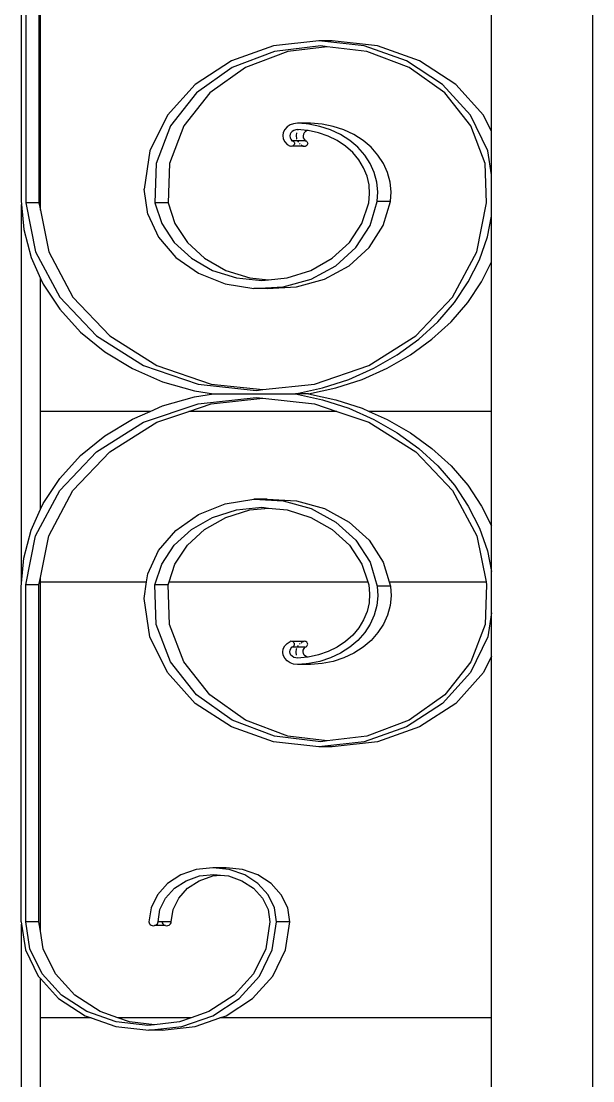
# Model space of a CAD drawing. Header units: millimetres. Extents: x 173236 to 801264, y -94969 to 615039.
# Drawn here: x 499250.6 to 499368.6, y -2182.7 to -1964 of the extents above; entities that cross this region are included whole.
import ezdxf

# ---------------------------------------------------------------- set-up
doc = ezdxf.new("R2010")
doc.units = ezdxf.units.MM
doc.header["$MEASUREMENT"] = 0
doc.layers.add('VOX-A-WALL-PATT', color=233, linetype='Continuous')

# ---------------------------------------------------------------- blocks, each defined once
blk = doc.blocks.new('STAIRCASE')
at = {"layer": 'VOX-A-WALL-PATT'}
for p, q in [((499368.6, -2542.65), (499368.6, -1767.63)), ((499250.57, -1931.9), (499250.57, -2001.06)), ((499251.51, -1931.9), (499251.51, -2001.47)), ((499254.24, -1931.9), (499254.24, -2001.47)), ((499254.55, -2002.98), (499254.55, -1934.18)), ((499347.7, -1986.73), (499347.7, -1934.18)), ((499312.04, -1968.05), (499302.7, -1969.09)), ((499321.39, -1969.09), (499312.04, -1968.05)), ((499314.78, -1968.05), (499312.04, -1968.05)), ((499324.13, -1969.09), (499314.78, -1968.05)), ((499302.7, -1969.09), (499293.99, -1972.15)), ((499302.9, -1970.23), (499294.12, -1973.55)), ((499305.64, -1970.23), (499296.86, -1973.55)), ((499312.41, -1969.09), (499302.9, -1970.23)), ((499313.78, -1969.26), (499305.64, -1970.23)), ((499313.78, -1969.26), (499312.41, -1969.09)), ((499321.93, -1970.23), (499313.78, -1969.26)), ((499330.1, -1972.15), (499321.39, -1969.09)), ((499330.7, -1973.55), (499321.93, -1970.23)), ((499332.84, -1972.15), (499324.13, -1969.09)), ((499293.99, -1972.15), (499286.51, -1977.02)), ((499337.58, -1977.02), (499330.1, -1972.15)), ((499340.32, -1977.02), (499332.84, -1972.15)), ((499294.12, -1973.55), (499286.77, -1978.8)), ((499296.86, -1973.55), (499289.51, -1978.8)), ((499338.06, -1978.8), (499330.7, -1973.55)), ((499286.51, -1977.02), (499280.77, -1983.37)), ((499343.32, -1983.37), (499337.58, -1977.02)), ((499346.06, -1983.37), (499340.32, -1977.02)), ((499286.77, -1978.8), (499281.41, -1985.57)), ((499289.51, -1978.8), (499284.15, -1985.57)), ((499343.42, -1985.57), (499338.06, -1978.8)), ((499280.77, -1983.37), (499277.16, -1990.76)), ((499346.93, -1990.76), (499343.32, -1983.37)), ((499347.7, -1986.73), (499346.06, -1983.37)), ((499281.41, -1985.57), (499278.46, -1993.33)), ((499284.15, -1985.57), (499281.2, -1993.33)), ((499304.99, -1986.33), (499304.69, -1986.95)), ((499305.47, -1985.8), (499304.99, -1986.33)), ((499306.09, -1985.4), (499305.47, -1985.8)), ((499306.82, -1985.15), (499306.09, -1985.4)), ((499307.59, -1985.06), (499306.82, -1985.15)), ((499307.27, -1986.39), (499306.88, -1986.52)), ((499307.69, -1986.36), (499307.27, -1986.39)), ((499310.33, -1985.06), (499307.59, -1985.06)), ((499309.41, -1985.2), (499307.59, -1985.06)), ((499307.72, -1986.36), (499307.64, -1986.52)), ((499307.72, -1986.36), (499307.69, -1986.36)), ((499309.6, -1986.53), (499307.72, -1986.36)), ((499309.55, -1985.15), (499309.41, -1985.2)), ((499309.95, -1985.24), (499309.41, -1985.2)), ((499310.33, -1985.06), (499309.55, -1985.15)), ((499312.25, -1985.69), (499309.95, -1985.24)), ((499312.69, -1985.24), (499310.33, -1985.06)), ((499314.46, -1986.41), (499312.25, -1985.69)), ((499314.99, -1985.69), (499312.69, -1985.24)), ((499316.52, -1987.39), (499314.46, -1986.41)), ((499317.19, -1986.41), (499314.99, -1985.69)), ((499319.26, -1987.39), (499317.19, -1986.41)), ((499346.37, -1993.33), (499343.42, -1985.57)), ((499304.69, -1986.95), (499304.59, -1987.61)), ((499304.59, -1987.61), (499304.69, -1988.27)), ((499304.69, -1988.27), (499304.99, -1988.88)), ((499306.11, -1987.33), (499306.04, -1987.68)), ((499306.04, -1987.68), (499306.08, -1988.03)), ((499306.08, -1988.03), (499306.23, -1988.36)), ((499306.28, -1987), (499306.11, -1987.33)), ((499306.23, -1988.36), (499306.48, -1988.65)), ((499306.54, -1986.73), (499306.28, -1987)), ((499306.88, -1986.52), (499306.54, -1986.73)), ((499307.42, -1987), (499307.33, -1987.61)), ((499307.33, -1987.61), (499307.43, -1988.27)), ((499307.43, -1988.27), (499307.48, -1988.36)), ((499308.85, -1987.33), (499308.78, -1987.68)), ((499308.78, -1987.68), (499308.82, -1988.03)), ((499308.82, -1988.03), (499308.97, -1988.36)), ((499309.02, -1987), (499308.85, -1987.33)), ((499308.97, -1988.36), (499309.21, -1988.65)), ((499309.28, -1986.73), (499309.02, -1987)), ((499309.6, -1986.53), (499309.28, -1986.73)), ((499309.85, -1986.56), (499309.6, -1986.53)), ((499311.95, -1987.01), (499309.85, -1986.56)), ((499313.96, -1987.71), (499311.95, -1987.01)), ((499315.83, -1988.64), (499313.96, -1987.71)), ((499318.41, -1988.6), (499316.52, -1987.39)), ((499320.08, -1990.02), (499318.41, -1988.6)), ((499321.15, -1988.6), (499319.26, -1987.39)), ((499322.81, -1990.02), (499321.15, -1988.6)), ((499347.7, -1995.73), (499347.7, -1986.73)), ((499277.16, -1990.76), (499275.93, -1998.69)), ((499304.99, -1988.88), (499305.47, -1989.41)), ((499305.47, -1989.41), (499306.09, -1989.81)), ((499306.28, -1989.84), (499306.09, -1989.81)), ((499306.47, -1989.81), (499306.28, -1989.84)), ((499306.63, -1989.76), (499306.47, -1989.81)), ((499308.83, -1989.81), (499306.47, -1989.81)), ((499306.48, -1988.65), (499306.65, -1988.71)), ((499309.21, -1988.65), (499306.48, -1988.65)), ((499306.78, -1989.66), (499306.63, -1989.76)), ((499306.65, -1988.71), (499306.79, -1988.81)), ((499306.9, -1989.54), (499306.78, -1989.66)), ((499306.79, -1988.81), (499306.91, -1988.93)), ((499306.97, -1989.39), (499306.9, -1989.54)), ((499306.91, -1988.93), (499306.98, -1989.08)), ((499307, -1989.24), (499306.97, -1989.39)), ((499306.98, -1989.08), (499307, -1989.24)), ((499307.65, -1988.71), (499307.73, -1988.88)), ((499307.73, -1988.88), (499307.78, -1988.93)), ((499308.05, -1989.24), (499308.19, -1989.39)), ((499308.41, -1989.54), (499308.6, -1989.66)), ((499308.74, -1989.76), (499308.83, -1989.81)), ((499309.01, -1989.84), (499308.83, -1989.81)), ((499309.2, -1989.82), (499309.01, -1989.84)), ((499309.37, -1989.76), (499309.2, -1989.82)), ((499309.21, -1988.65), (499309.39, -1988.71)), ((499309.52, -1989.66), (499309.37, -1989.76)), ((499309.39, -1988.71), (499309.53, -1988.81)), ((499309.64, -1989.54), (499309.52, -1989.66)), ((499309.53, -1988.81), (499309.64, -1988.93)), ((499309.64, -1988.93), (499309.71, -1989.08)), ((499309.71, -1989.39), (499309.64, -1989.54)), ((499309.71, -1989.08), (499309.74, -1989.24)), ((499309.74, -1989.24), (499309.71, -1989.39)), ((499317.53, -1989.79), (499315.83, -1988.64)), ((499319.02, -1991.12), (499317.53, -1989.79)), ((499321.5, -1991.62), (499320.08, -1990.02)), ((499324.23, -1991.62), (499322.81, -1990.02)), ((499347.7, -1995.73), (499346.93, -1990.76)), ((499320.27, -1992.62), (499319.02, -1991.12)), ((499321.27, -1994.26), (499320.27, -1992.62)), ((499322.64, -1993.38), (499321.5, -1991.62)), ((499325.38, -1993.38), (499324.23, -1991.62)), ((499278.46, -1993.33), (499278.15, -2001.47)), ((499281.2, -1993.33), (499280.89, -2001.47)), ((499321.98, -1996), (499321.27, -1994.26)), ((499323.48, -1995.25), (499322.64, -1993.38)), ((499326.22, -1995.25), (499325.38, -1993.38)), ((499346.68, -2001.47), (499346.37, -1993.33)), ((499322.41, -1997.8), (499321.98, -1996)), ((499324.01, -1997.21), (499323.48, -1995.25)), ((499324.22, -1999.2), (499324.01, -1997.21)), ((499326.75, -1997.21), (499326.22, -1995.25)), ((499326.96, -1999.2), (499326.75, -1997.21)), ((499347.7, -2004.23), (499347.7, -1995.73)), ((499276.69, -2003.79), (499275.93, -1998.69)), ((499322.52, -1999.64), (499322.41, -1997.8)), ((499324.09, -2001.21), (499324.22, -1999.2)), ((499326.83, -2001.21), (499326.96, -1999.2)), ((499250.57, -2001.06), (499250.64, -2001.86)), ((499251.51, -2001.47), (499253.54, -2011.6)), ((499254.24, -2001.47), (499251.51, -2001.47)), ((499254.24, -2001.47), (499254.55, -2002.98)), ((499280.89, -2001.47), (499278.15, -2001.47)), ((499278.15, -2001.47), (499279.58, -2005.77)), ((499280.89, -2001.47), (499282.32, -2005.77)), ((499320.91, -2005.77), (499322.34, -2001.47)), ((499322.34, -2001.47), (499322.52, -1999.64)), ((499322.6, -2006.19), (499324.09, -2001.21)), ((499326.83, -2001.21), (499324.09, -2001.21)), ((499325.34, -2006.19), (499326.83, -2001.21)), ((499344.64, -2011.6), (499346.68, -2001.47)), ((499250.64, -2079.98), (499250.64, -2001.86)), ((499250.64, -2001.86), (499251.08, -2006.98)), ((499254.55, -2002.98), (499256.28, -2011.6)), ((499276.69, -2003.79), (499278.93, -2008.58)), ((499279.58, -2005.77), (499282.15, -2009.66)), ((499282.32, -2005.77), (499284.88, -2009.66)), ((499318.34, -2009.66), (499320.91, -2005.77)), ((499346.83, -2008.48), (499347.7, -2004.23)), ((499347.7, -2013.66), (499347.7, -2004.23)), ((499251.08, -2006.98), (499252.6, -2012.77)), ((499319.69, -2010.71), (499322.6, -2006.19)), ((499322.43, -2010.71), (499325.34, -2006.19)), ((499278.93, -2008.58), (499282.49, -2012.74)), ((499282.15, -2009.66), (499285.71, -2012.94)), ((499284.88, -2009.66), (499288.45, -2012.94)), ((499314.77, -2012.94), (499318.34, -2009.66)), ((499345.18, -2013.22), (499346.83, -2008.48)), ((499253.54, -2011.6), (499258.52, -2020.96)), ((499256.28, -2011.6), (499261.26, -2020.96)), ((499315.55, -2014.47), (499319.69, -2010.71)), ((499318.28, -2014.47), (499322.43, -2010.71)), ((499339.66, -2020.96), (499344.64, -2011.6)), ((499252.6, -2012.77), (499254.55, -2017.08)), ((499282.49, -2012.74), (499287.17, -2016.01)), ((499285.71, -2012.94), (499290.09, -2015.42)), ((499288.45, -2012.94), (499292.83, -2015.42)), ((499310.4, -2015.42), (499314.77, -2012.94)), ((499310.43, -2017.23), (499315.55, -2014.47)), ((499313.17, -2017.23), (499318.28, -2014.47)), ((499342.9, -2017.76), (499345.18, -2013.22)), ((499345.64, -2017.76), (499347.7, -2013.66)), ((499347.7, -2044.53), (499347.7, -2013.66)), ((499287.17, -2016.01), (499292.66, -2018.2)), ((499290.09, -2015.42), (499295.02, -2016.96)), ((499292.83, -2015.42), (499297.76, -2016.96)), ((499295.02, -2016.96), (499300.24, -2017.49)), ((499297.76, -2016.96), (499301.61, -2017.35)), ((499301.61, -2017.35), (499305.47, -2016.96)), ((499305.47, -2016.96), (499310.4, -2015.42)), ((499254.55, -2044.53), (499254.55, -2017.08)), ((499254.55, -2017.08), (499255.1, -2018.3)), ((499255.1, -2018.3), (499258.53, -2023.47)), ((499292.66, -2018.2), (499298.62, -2019.16)), ((499298.62, -2019.16), (499304.67, -2018.83)), ((499301.35, -2019.16), (499298.62, -2019.16)), ((499300.24, -2017.49), (499301.61, -2017.35)), ((499301.35, -2019.16), (499307.41, -2018.83)), ((499304.67, -2018.83), (499310.43, -2017.23)), ((499307.41, -2018.83), (499313.17, -2017.23)), ((499340.03, -2022.05), (499342.9, -2017.76)), ((499342.77, -2022.05), (499345.64, -2017.76)), ((499258.52, -2020.96), (499266.12, -2028.95)), ((499261.26, -2020.96), (499268.86, -2028.95)), ((499332.06, -2028.95), (499339.66, -2020.96)), ((499258.53, -2023.47), (499262.8, -2028.16)), ((499336.6, -2026.04), (499340.03, -2022.05)), ((499339.33, -2026.04), (499342.77, -2022.05)), ((499332.65, -2029.66), (499336.6, -2026.04)), ((499335.38, -2029.66), (499339.33, -2026.04)), ((499262.8, -2028.16), (499267.84, -2032.27)), ((499266.12, -2028.95), (499275.85, -2035.06)), ((499268.86, -2028.95), (499278.59, -2035.06)), ((499322.33, -2035.06), (499332.06, -2028.95)), ((499328.23, -2032.88), (499332.65, -2029.66)), ((499330.97, -2032.88), (499335.38, -2029.66)), ((499267.84, -2032.27), (499273.53, -2035.72)), ((499323.41, -2035.65), (499328.23, -2032.88)), ((499326.15, -2035.65), (499330.97, -2032.88)), ((499273.53, -2035.72), (499279.76, -2038.42)), ((499275.85, -2035.06), (499287.08, -2038.89)), ((499278.59, -2035.06), (499289.82, -2038.89)), ((499311.1, -2038.89), (499322.33, -2035.06)), ((499318.25, -2037.93), (499323.41, -2035.65)), ((499320.99, -2037.93), (499326.15, -2035.65)), ((499279.76, -2038.42), (499286.38, -2040.32)), ((499287.08, -2038.89), (499299.09, -2040.2)), ((499289.82, -2038.89), (499300.46, -2040.05)), ((499300.46, -2040.05), (499311.1, -2038.89)), ((499312.82, -2039.7), (499318.25, -2037.93)), ((499315.56, -2039.7), (499320.99, -2037.93)), ((499286.38, -2040.32), (499290.26, -2040.92)), ((499286.38, -2041.52), (499290.26, -2040.92)), ((499290.26, -2040.92), (499307.18, -2040.92)), ((499299.09, -2040.2), (499300.46, -2040.05)), ((499307.18, -2040.92), (499312.82, -2039.7)), ((499307.18, -2040.92), (499312.82, -2042.15)), ((499309.92, -2040.92), (499307.18, -2040.92)), ((499309.92, -2040.92), (499315.56, -2039.7)), ((499309.92, -2040.92), (499315.56, -2042.15)), ((499275.85, -2046.78), (499287.08, -2042.95)), ((499279.76, -2043.42), (499286.38, -2041.52)), ((499285.19, -2044.53), (499289.82, -2042.95)), ((499287.08, -2042.95), (499299.09, -2041.64)), ((499289.82, -2042.95), (499300.46, -2041.79)), ((499299.09, -2041.64), (499300.46, -2041.79)), ((499300.46, -2041.79), (499311.1, -2042.95)), ((499311.1, -2042.95), (499315.73, -2044.53)), ((499312.82, -2042.15), (499318.25, -2043.91)), ((499315.56, -2042.15), (499320.99, -2043.91)), ((499277.21, -2044.53), (499254.55, -2044.53)), ((499254.55, -2064.76), (499254.55, -2044.53)), ((499273.53, -2046.13), (499277.21, -2044.53)), ((499277.21, -2044.53), (499279.76, -2043.42)), ((499278.59, -2046.78), (499285.19, -2044.53)), ((499315.73, -2044.53), (499285.19, -2044.53)), ((499315.73, -2044.53), (499322.33, -2046.78)), ((499318.25, -2043.91), (499323.41, -2046.19)), ((499320.99, -2043.91), (499322.39, -2044.53)), ((499347.7, -2044.53), (499322.39, -2044.53)), ((499322.39, -2044.53), (499326.15, -2046.19)), ((499347.7, -2068.18), (499347.7, -2044.53)), ((499266.12, -2052.89), (499275.85, -2046.78)), ((499267.84, -2049.57), (499273.53, -2046.13)), ((499268.86, -2052.89), (499278.59, -2046.78)), ((499322.33, -2046.78), (499332.06, -2052.89)), ((499323.41, -2046.19), (499328.23, -2048.96)), ((499326.15, -2046.19), (499330.97, -2048.96)), ((499262.8, -2053.68), (499267.84, -2049.57)), ((499328.23, -2048.96), (499332.65, -2052.18)), ((499330.97, -2048.96), (499335.38, -2052.18)), ((499258.52, -2060.88), (499266.12, -2052.89)), ((499258.53, -2058.37), (499262.8, -2053.68)), ((499261.26, -2060.88), (499268.86, -2052.89)), ((499332.06, -2052.89), (499339.66, -2060.88)), ((499332.65, -2052.18), (499336.6, -2055.8)), ((499335.38, -2052.18), (499339.33, -2055.8)), ((499336.6, -2055.8), (499340.03, -2059.79)), ((499339.33, -2055.8), (499342.77, -2059.79)), ((499255.1, -2063.54), (499258.53, -2058.37)), ((499340.03, -2059.79), (499342.9, -2064.08)), ((499342.77, -2059.79), (499345.64, -2064.08)), ((499253.54, -2070.24), (499258.52, -2060.88)), ((499256.28, -2070.24), (499261.26, -2060.88)), ((499292.66, -2063.64), (499298.62, -2062.68)), ((499301.35, -2062.68), (499298.62, -2062.68)), ((499298.62, -2062.68), (499304.67, -2063.01)), ((499301.35, -2062.68), (499307.41, -2063.01)), ((499339.66, -2060.88), (499344.64, -2070.24)), ((499252.6, -2069.08), (499254.55, -2064.76)), ((499254.55, -2064.76), (499255.1, -2063.54)), ((499287.17, -2065.83), (499292.66, -2063.64)), ((499290.09, -2066.42), (499295.02, -2064.88)), ((499292.83, -2066.42), (499297.76, -2064.88)), ((499295.02, -2064.88), (499300.24, -2064.35)), ((499297.76, -2064.88), (499301.61, -2064.49)), ((499300.24, -2064.35), (499301.61, -2064.49)), ((499301.61, -2064.49), (499305.47, -2064.88)), ((499304.67, -2063.01), (499310.43, -2064.61)), ((499305.47, -2064.88), (499310.4, -2066.42)), ((499307.41, -2063.01), (499313.17, -2064.61)), ((499310.43, -2064.61), (499315.55, -2067.38)), ((499313.17, -2064.61), (499318.28, -2067.38)), ((499342.9, -2064.08), (499345.18, -2068.63)), ((499345.64, -2064.08), (499347.7, -2068.18)), ((499282.49, -2069.1), (499287.17, -2065.83)), ((499285.71, -2068.9), (499290.09, -2066.42)), ((499288.45, -2068.9), (499292.83, -2066.42)), ((499310.4, -2066.42), (499314.77, -2068.9)), ((499251.08, -2074.86), (499252.6, -2069.08)), ((499278.93, -2073.27), (499282.49, -2069.1)), ((499282.15, -2072.18), (499285.71, -2068.9)), ((499284.88, -2072.18), (499288.45, -2068.9)), ((499314.77, -2068.9), (499318.34, -2072.18)), ((499315.55, -2067.38), (499319.69, -2071.13)), ((499318.28, -2067.38), (499322.43, -2071.13)), ((499345.18, -2068.63), (499346.83, -2073.36)), ((499347.7, -2077.61), (499347.7, -2068.18)), ((499251.51, -2080.37), (499253.54, -2070.24)), ((499254.55, -2078.87), (499256.28, -2070.24)), ((499319.69, -2071.13), (499322.6, -2075.65)), ((499322.43, -2071.13), (499325.34, -2075.65)), ((499344.64, -2070.24), (499346.55, -2079.74)), ((499276.69, -2078.05), (499278.93, -2073.27)), ((499279.58, -2076.07), (499282.15, -2072.18)), ((499282.32, -2076.07), (499284.88, -2072.18)), ((499318.34, -2072.18), (499320.91, -2076.07)), ((499346.83, -2073.36), (499347.7, -2077.61)), ((499250.64, -2079.98), (499251.08, -2074.86)), ((499278.15, -2080.37), (499279.58, -2076.07)), ((499281.1, -2079.74), (499282.32, -2076.07)), ((499320.91, -2076.07), (499322.13, -2079.74)), ((499322.6, -2075.65), (499324.09, -2080.63)), ((499325.34, -2075.65), (499326.56, -2079.74)), ((499276.44, -2079.74), (499276.69, -2078.05)), ((499347.7, -2086.12), (499347.7, -2077.61)), ((499250.57, -2080.78), (499250.64, -2079.98)), ((499254.24, -2080.37), (499251.51, -2080.37)), ((499251.51, -2149.94), (499251.51, -2080.37)), ((499254.24, -2080.37), (499254.55, -2078.87)), ((499254.24, -2149.94), (499254.24, -2080.37)), ((499254.55, -2079.74), (499254.55, -2078.87)), ((499254.55, -2079.74), (499276.44, -2079.74)), ((499254.55, -2151.88), (499254.55, -2079.74)), ((499275.93, -2083.15), (499276.44, -2079.74)), ((499280.89, -2080.37), (499278.15, -2080.37)), ((499278.46, -2088.52), (499278.15, -2080.37)), ((499280.89, -2080.37), (499281.1, -2079.74)), ((499281.2, -2088.52), (499280.89, -2080.37)), ((499281.1, -2079.74), (499322.13, -2079.74)), ((499322.13, -2079.74), (499322.34, -2080.37)), ((499322.34, -2080.37), (499322.52, -2082.2)), ((499326.56, -2079.74), (499346.55, -2079.74)), ((499326.56, -2079.74), (499326.83, -2080.63)), ((499346.68, -2080.37), (499346.37, -2088.52)), ((499346.55, -2079.74), (499346.68, -2080.37)), ((499250.57, -2149.94), (499250.57, -2080.78)), ((499322.52, -2082.2), (499322.41, -2084.04)), ((499324.22, -2082.64), (499324.01, -2084.64)), ((499326.83, -2080.63), (499324.09, -2080.63)), ((499324.09, -2080.63), (499324.22, -2082.64)), ((499326.96, -2082.64), (499326.75, -2084.64)), ((499326.83, -2080.63), (499326.96, -2082.64)), ((499277.16, -2091.08), (499275.93, -2083.15)), ((499322.41, -2084.04), (499321.98, -2085.84)), ((499324.01, -2084.64), (499323.48, -2086.59)), ((499326.75, -2084.64), (499326.22, -2086.59)), ((499321.98, -2085.84), (499321.27, -2087.58)), ((499323.48, -2086.59), (499322.64, -2088.46)), ((499326.22, -2086.59), (499325.38, -2088.46)), ((499347.7, -2086.12), (499346.93, -2091.08)), ((499347.7, -2095.11), (499347.7, -2086.12)), ((499281.41, -2096.27), (499278.46, -2088.52)), ((499284.15, -2096.27), (499281.2, -2088.52)), ((499320.27, -2089.22), (499319.02, -2090.72)), ((499321.27, -2087.58), (499320.27, -2089.22)), ((499322.64, -2088.46), (499321.5, -2090.22)), ((499325.38, -2088.46), (499324.23, -2090.22)), ((499346.37, -2088.52), (499343.42, -2096.27)), ((499280.77, -2098.47), (499277.16, -2091.08)), ((499319.02, -2090.72), (499317.53, -2092.05)), ((499321.5, -2090.22), (499320.08, -2091.82)), ((499324.23, -2090.22), (499322.81, -2091.82)), ((499346.93, -2091.08), (499343.32, -2098.47)), ((499304.59, -2094.23), (499304.69, -2093.57)), ((499304.69, -2093.57), (499304.99, -2092.96)), ((499304.99, -2092.96), (499305.47, -2092.43)), ((499305.47, -2092.43), (499306.09, -2092.03)), ((499306.08, -2093.81), (499306.23, -2093.48)), ((499306.28, -2092), (499306.09, -2092.03)), ((499306.23, -2093.48), (499306.48, -2093.19)), ((499306.47, -2092.03), (499306.28, -2092)), ((499308.83, -2092.03), (499306.47, -2092.03)), ((499306.63, -2092.08), (499306.47, -2092.03)), ((499306.48, -2093.19), (499306.65, -2093.13)), ((499309.21, -2093.19), (499306.48, -2093.19)), ((499306.78, -2092.18), (499306.63, -2092.08)), ((499306.65, -2093.13), (499306.79, -2093.03)), ((499306.9, -2092.3), (499306.78, -2092.18)), ((499306.79, -2093.03), (499306.91, -2092.91)), ((499306.97, -2092.45), (499306.9, -2092.3)), ((499306.91, -2092.91), (499306.98, -2092.76)), ((499307, -2092.6), (499306.97, -2092.45)), ((499306.98, -2092.76), (499307, -2092.6)), ((499307.33, -2094.23), (499307.43, -2093.57)), ((499307.43, -2093.57), (499307.48, -2093.48)), ((499307.65, -2093.13), (499307.73, -2092.96)), ((499307.73, -2092.96), (499307.78, -2092.91)), ((499308.05, -2092.6), (499308.19, -2092.45)), ((499308.41, -2092.3), (499308.6, -2092.18)), ((499308.74, -2092.08), (499308.83, -2092.03)), ((499308.82, -2093.81), (499308.97, -2093.48)), ((499309.01, -2092), (499308.83, -2092.03)), ((499308.97, -2093.48), (499309.21, -2093.19)), ((499309.2, -2092.02), (499309.01, -2092)), ((499309.37, -2092.08), (499309.2, -2092.02)), ((499309.21, -2093.19), (499309.39, -2093.13)), ((499309.52, -2092.18), (499309.37, -2092.08)), ((499309.39, -2093.13), (499309.53, -2093.03)), ((499309.64, -2092.3), (499309.52, -2092.18)), ((499309.53, -2093.03), (499309.64, -2092.91)), ((499309.71, -2092.45), (499309.64, -2092.3)), ((499309.64, -2092.91), (499309.71, -2092.76)), ((499309.74, -2092.6), (499309.71, -2092.45)), ((499309.71, -2092.76), (499309.74, -2092.6)), ((499315.83, -2093.2), (499313.96, -2094.13)), ((499317.53, -2092.05), (499315.83, -2093.2)), ((499318.41, -2093.24), (499316.52, -2094.45)), ((499320.08, -2091.82), (499318.41, -2093.24)), ((499321.15, -2093.24), (499319.26, -2094.45)), ((499322.81, -2091.82), (499321.15, -2093.24)), ((499304.69, -2094.89), (499304.59, -2094.23)), ((499304.99, -2095.51), (499304.69, -2094.89)), ((499305.47, -2096.04), (499304.99, -2095.51)), ((499306.04, -2094.17), (499306.08, -2093.81)), ((499306.11, -2094.52), (499306.04, -2094.17)), ((499306.28, -2094.84), (499306.11, -2094.52)), ((499306.54, -2095.11), (499306.28, -2094.84)), ((499306.88, -2095.32), (499306.54, -2095.11)), ((499307.27, -2095.45), (499306.88, -2095.32)), ((499307.69, -2095.48), (499307.27, -2095.45)), ((499307.42, -2094.84), (499307.33, -2094.23)), ((499307.72, -2095.48), (499307.64, -2095.32)), ((499307.72, -2095.48), (499307.69, -2095.48)), ((499309.6, -2095.31), (499307.72, -2095.48)), ((499308.78, -2094.17), (499308.82, -2093.81)), ((499308.85, -2094.52), (499308.78, -2094.17)), ((499309.02, -2094.84), (499308.85, -2094.52)), ((499309.28, -2095.11), (499309.02, -2094.84)), ((499309.6, -2095.31), (499309.28, -2095.11)), ((499309.85, -2095.28), (499309.6, -2095.31)), ((499311.95, -2094.83), (499309.85, -2095.28)), ((499313.96, -2094.13), (499311.95, -2094.83)), ((499314.46, -2095.43), (499312.25, -2096.15)), ((499316.52, -2094.45), (499314.46, -2095.43)), ((499317.19, -2095.43), (499314.99, -2096.15)), ((499319.26, -2094.45), (499317.19, -2095.43)), ((499347.7, -2095.11), (499346.06, -2098.47)), ((499347.7, -2169.75), (499347.7, -2095.11)), ((499286.77, -2103.04), (499281.41, -2096.27)), ((499289.51, -2103.04), (499284.15, -2096.27)), ((499306.09, -2096.44), (499305.47, -2096.04)), ((499306.82, -2096.7), (499306.09, -2096.44)), ((499307.59, -2096.78), (499306.82, -2096.7)), ((499309.41, -2096.65), (499307.59, -2096.78)), ((499310.33, -2096.78), (499307.59, -2096.78)), ((499309.95, -2096.6), (499309.41, -2096.65)), ((499309.55, -2096.7), (499309.41, -2096.65)), ((499310.33, -2096.78), (499309.55, -2096.7)), ((499312.25, -2096.15), (499309.95, -2096.6)), ((499312.69, -2096.6), (499310.33, -2096.78)), ((499314.99, -2096.15), (499312.69, -2096.6)), ((499343.42, -2096.27), (499338.06, -2103.04)), ((499286.51, -2104.82), (499280.77, -2098.47)), ((499343.32, -2098.47), (499337.58, -2104.82)), ((499346.06, -2098.47), (499340.32, -2104.82)), ((499294.12, -2108.29), (499286.77, -2103.04)), ((499296.86, -2108.29), (499289.51, -2103.04)), ((499338.06, -2103.04), (499330.7, -2108.29)), ((499293.99, -2109.69), (499286.51, -2104.82)), ((499337.58, -2104.82), (499330.1, -2109.69)), ((499340.32, -2104.82), (499332.84, -2109.69)), ((499302.9, -2111.61), (499294.12, -2108.29)), ((499305.64, -2111.61), (499296.86, -2108.29)), ((499330.7, -2108.29), (499321.93, -2111.61)), ((499302.7, -2112.75), (499293.99, -2109.69)), ((499330.1, -2109.69), (499321.39, -2112.75)), ((499332.84, -2109.69), (499324.13, -2112.75)), ((499312.04, -2113.79), (499302.7, -2112.75)), ((499312.41, -2112.75), (499302.9, -2111.61)), ((499313.78, -2112.58), (499305.64, -2111.61)), ((499321.39, -2112.75), (499312.04, -2113.79)), ((499313.78, -2112.58), (499312.41, -2112.75)), ((499321.93, -2111.61), (499313.78, -2112.58)), ((499324.13, -2112.75), (499314.78, -2113.79)), ((499314.78, -2113.79), (499312.04, -2113.79)), ((499286.71, -2139.13), (499283.53, -2140.25)), ((499290.12, -2138.75), (499286.71, -2139.13)), ((499292.86, -2138.75), (499290.12, -2138.75)), ((499293.54, -2139.13), (499290.12, -2138.75)), ((499296.27, -2139.13), (499292.86, -2138.75)), ((499296.72, -2140.25), (499293.54, -2139.13)), ((499299.45, -2140.25), (499296.27, -2139.13)), ((499283.53, -2140.25), (499280.8, -2142.03)), ((499282.21, -2143), (499284.6, -2141.44)), ((499284.6, -2141.44), (499287.39, -2140.46)), ((499284.94, -2143), (499287.34, -2141.44)), ((499287.34, -2141.44), (499290.13, -2140.46)), ((499287.39, -2140.46), (499290.38, -2140.13)), ((499290.13, -2140.46), (499291.75, -2140.28)), ((499290.38, -2140.13), (499291.75, -2140.28)), ((499291.75, -2140.28), (499293.37, -2140.46)), ((499293.37, -2140.46), (499296.16, -2141.44)), ((499296.16, -2141.44), (499298.56, -2143)), ((499299.45, -2142.03), (499296.72, -2140.25)), ((499302.19, -2142.03), (499299.45, -2140.25)), ((499280.8, -2142.03), (499278.7, -2144.34)), ((499280.37, -2145.03), (499282.21, -2143)), ((499283.11, -2145.03), (499284.94, -2143)), ((499298.56, -2143), (499300.39, -2145.03)), ((499301.54, -2144.34), (499299.45, -2142.03)), ((499304.28, -2144.34), (499302.19, -2142.03)), ((499278.7, -2144.34), (499277.39, -2147.04)), ((499279.21, -2147.4), (499280.37, -2145.03)), ((499281.95, -2147.4), (499283.11, -2145.03)), ((499300.39, -2145.03), (499301.55, -2147.4)), ((499302.86, -2147.04), (499301.54, -2144.34)), ((499305.6, -2147.04), (499304.28, -2144.34)), ((499277.39, -2147.04), (499276.94, -2149.94)), ((499278.82, -2149.94), (499279.21, -2147.4)), ((499281.56, -2149.94), (499281.95, -2147.4)), ((499301.55, -2147.4), (499301.94, -2149.94)), ((499303.31, -2149.94), (499302.86, -2147.04)), ((499306.05, -2149.94), (499305.6, -2147.04)), ((499250.57, -2149.94), (499250.64, -2150.38)), ((499250.64, -2393.89), (499250.64, -2150.38)), ((499250.64, -2150.38), (499251.46, -2155.73)), ((499254.24, -2149.94), (499251.51, -2149.94)), ((499252.37, -2155.47), (499251.51, -2149.94)), ((499254.55, -2151.88), (499254.24, -2149.94)), ((499276.94, -2149.94), (499276.97, -2150.14)), ((499276.97, -2150.14), (499277.06, -2150.34)), ((499277.06, -2150.34), (499277.21, -2150.5)), ((499278.54, -2150.5), (499278.69, -2150.34)), ((499278.69, -2150.34), (499278.79, -2150.14)), ((499278.79, -2150.14), (499278.82, -2149.94)), ((499279.68, -2149.94), (499278.82, -2149.94)), ((499279.68, -2149.94), (499279.71, -2150.14)), ((499281.56, -2149.94), (499279.68, -2149.94)), ((499279.71, -2150.14), (499279.8, -2150.34)), ((499279.8, -2150.34), (499279.95, -2150.5)), ((499281.28, -2150.5), (499281.43, -2150.34)), ((499281.43, -2150.34), (499281.53, -2150.14)), ((499281.53, -2150.14), (499281.56, -2149.94)), ((499301.94, -2149.94), (499301.08, -2155.47)), ((499302.41, -2155.73), (499303.31, -2149.94)), ((499306.05, -2149.94), (499303.31, -2149.94)), ((499305.15, -2155.73), (499306.05, -2149.94)), ((499255.1, -2155.47), (499254.55, -2151.88)), ((499277.21, -2150.5), (499277.41, -2150.63)), ((499277.41, -2150.63), (499277.63, -2150.71)), ((499277.63, -2150.71), (499277.88, -2150.74)), ((499277.88, -2150.74), (499278.12, -2150.71)), ((499278.12, -2150.71), (499278.35, -2150.63)), ((499280.37, -2150.71), (499278.12, -2150.71)), ((499278.35, -2150.63), (499278.54, -2150.5)), ((499279.95, -2150.5), (499280.15, -2150.63)), ((499280.37, -2150.71), (499280.62, -2150.74)), ((499280.62, -2150.74), (499280.86, -2150.71)), ((499280.86, -2150.71), (499281.09, -2150.63)), ((499281.09, -2150.63), (499281.28, -2150.5)), ((499251.46, -2155.73), (499254.1, -2161.12)), ((499254.89, -2160.63), (499252.37, -2155.47)), ((499257.62, -2160.63), (499255.1, -2155.47)), ((499301.08, -2155.47), (499298.56, -2160.63)), ((499299.78, -2161.12), (499302.41, -2155.73)), ((499302.51, -2161.12), (499305.15, -2155.73)), ((499254.1, -2161.12), (499254.55, -2161.62)), ((499258.89, -2165.07), (499254.89, -2160.63)), ((499261.63, -2165.07), (499257.62, -2160.63)), ((499298.56, -2160.63), (499294.56, -2165.07)), ((499295.59, -2165.76), (499299.78, -2161.12)), ((499298.32, -2165.76), (499302.51, -2161.12)), ((499254.55, -2161.62), (499258.29, -2165.76)), ((499254.55, -2169.75), (499254.55, -2161.62)), ((499258.29, -2165.76), (499263.75, -2169.31)), ((499264.12, -2168.47), (499258.89, -2165.07)), ((499266.85, -2168.47), (499261.63, -2165.07)), ((499294.56, -2165.07), (499289.33, -2168.47)), ((499290.12, -2169.31), (499295.59, -2165.76)), ((499292.86, -2169.31), (499298.32, -2165.76)), ((499265, -2169.75), (499254.55, -2169.75)), ((499254.55, -2204.97), (499254.55, -2169.75)), ((499263.75, -2169.31), (499265, -2169.75)), ((499270.2, -2170.6), (499264.12, -2168.47)), ((499265, -2169.75), (499270.11, -2171.55)), ((499270.51, -2169.75), (499266.85, -2168.47)), ((499285.68, -2169.75), (499270.51, -2169.75)), ((499272.94, -2170.6), (499270.51, -2169.75)), ((499285.68, -2169.75), (499283.25, -2170.6)), ((499283.76, -2171.55), (499290.12, -2169.31)), ((499289.33, -2168.47), (499285.68, -2169.75)), ((499286.5, -2171.55), (499291.62, -2169.75)), ((499291.62, -2169.75), (499292.86, -2169.31)), ((499347.7, -2169.75), (499291.62, -2169.75)), ((499347.7, -2204.97), (499347.7, -2169.75)), ((499270.11, -2171.55), (499276.94, -2172.31)), ((499276.72, -2171.33), (499270.2, -2170.6)), ((499278.09, -2171.18), (499272.94, -2170.6)), ((499278.09, -2171.18), (499276.72, -2171.33)), ((499276.94, -2172.31), (499283.76, -2171.55)), ((499279.68, -2172.31), (499276.94, -2172.31)), ((499283.25, -2170.6), (499278.09, -2171.18)), ((499279.68, -2172.31), (499286.5, -2171.55))]:
    blk.add_line(p, q, dxfattribs=at)

msp = doc.modelspace()

# ---------------------------------------------------------------- block references
msp.add_blockref('STAIRCASE', (0, 0))

doc.saveas('drawing.dxf')
